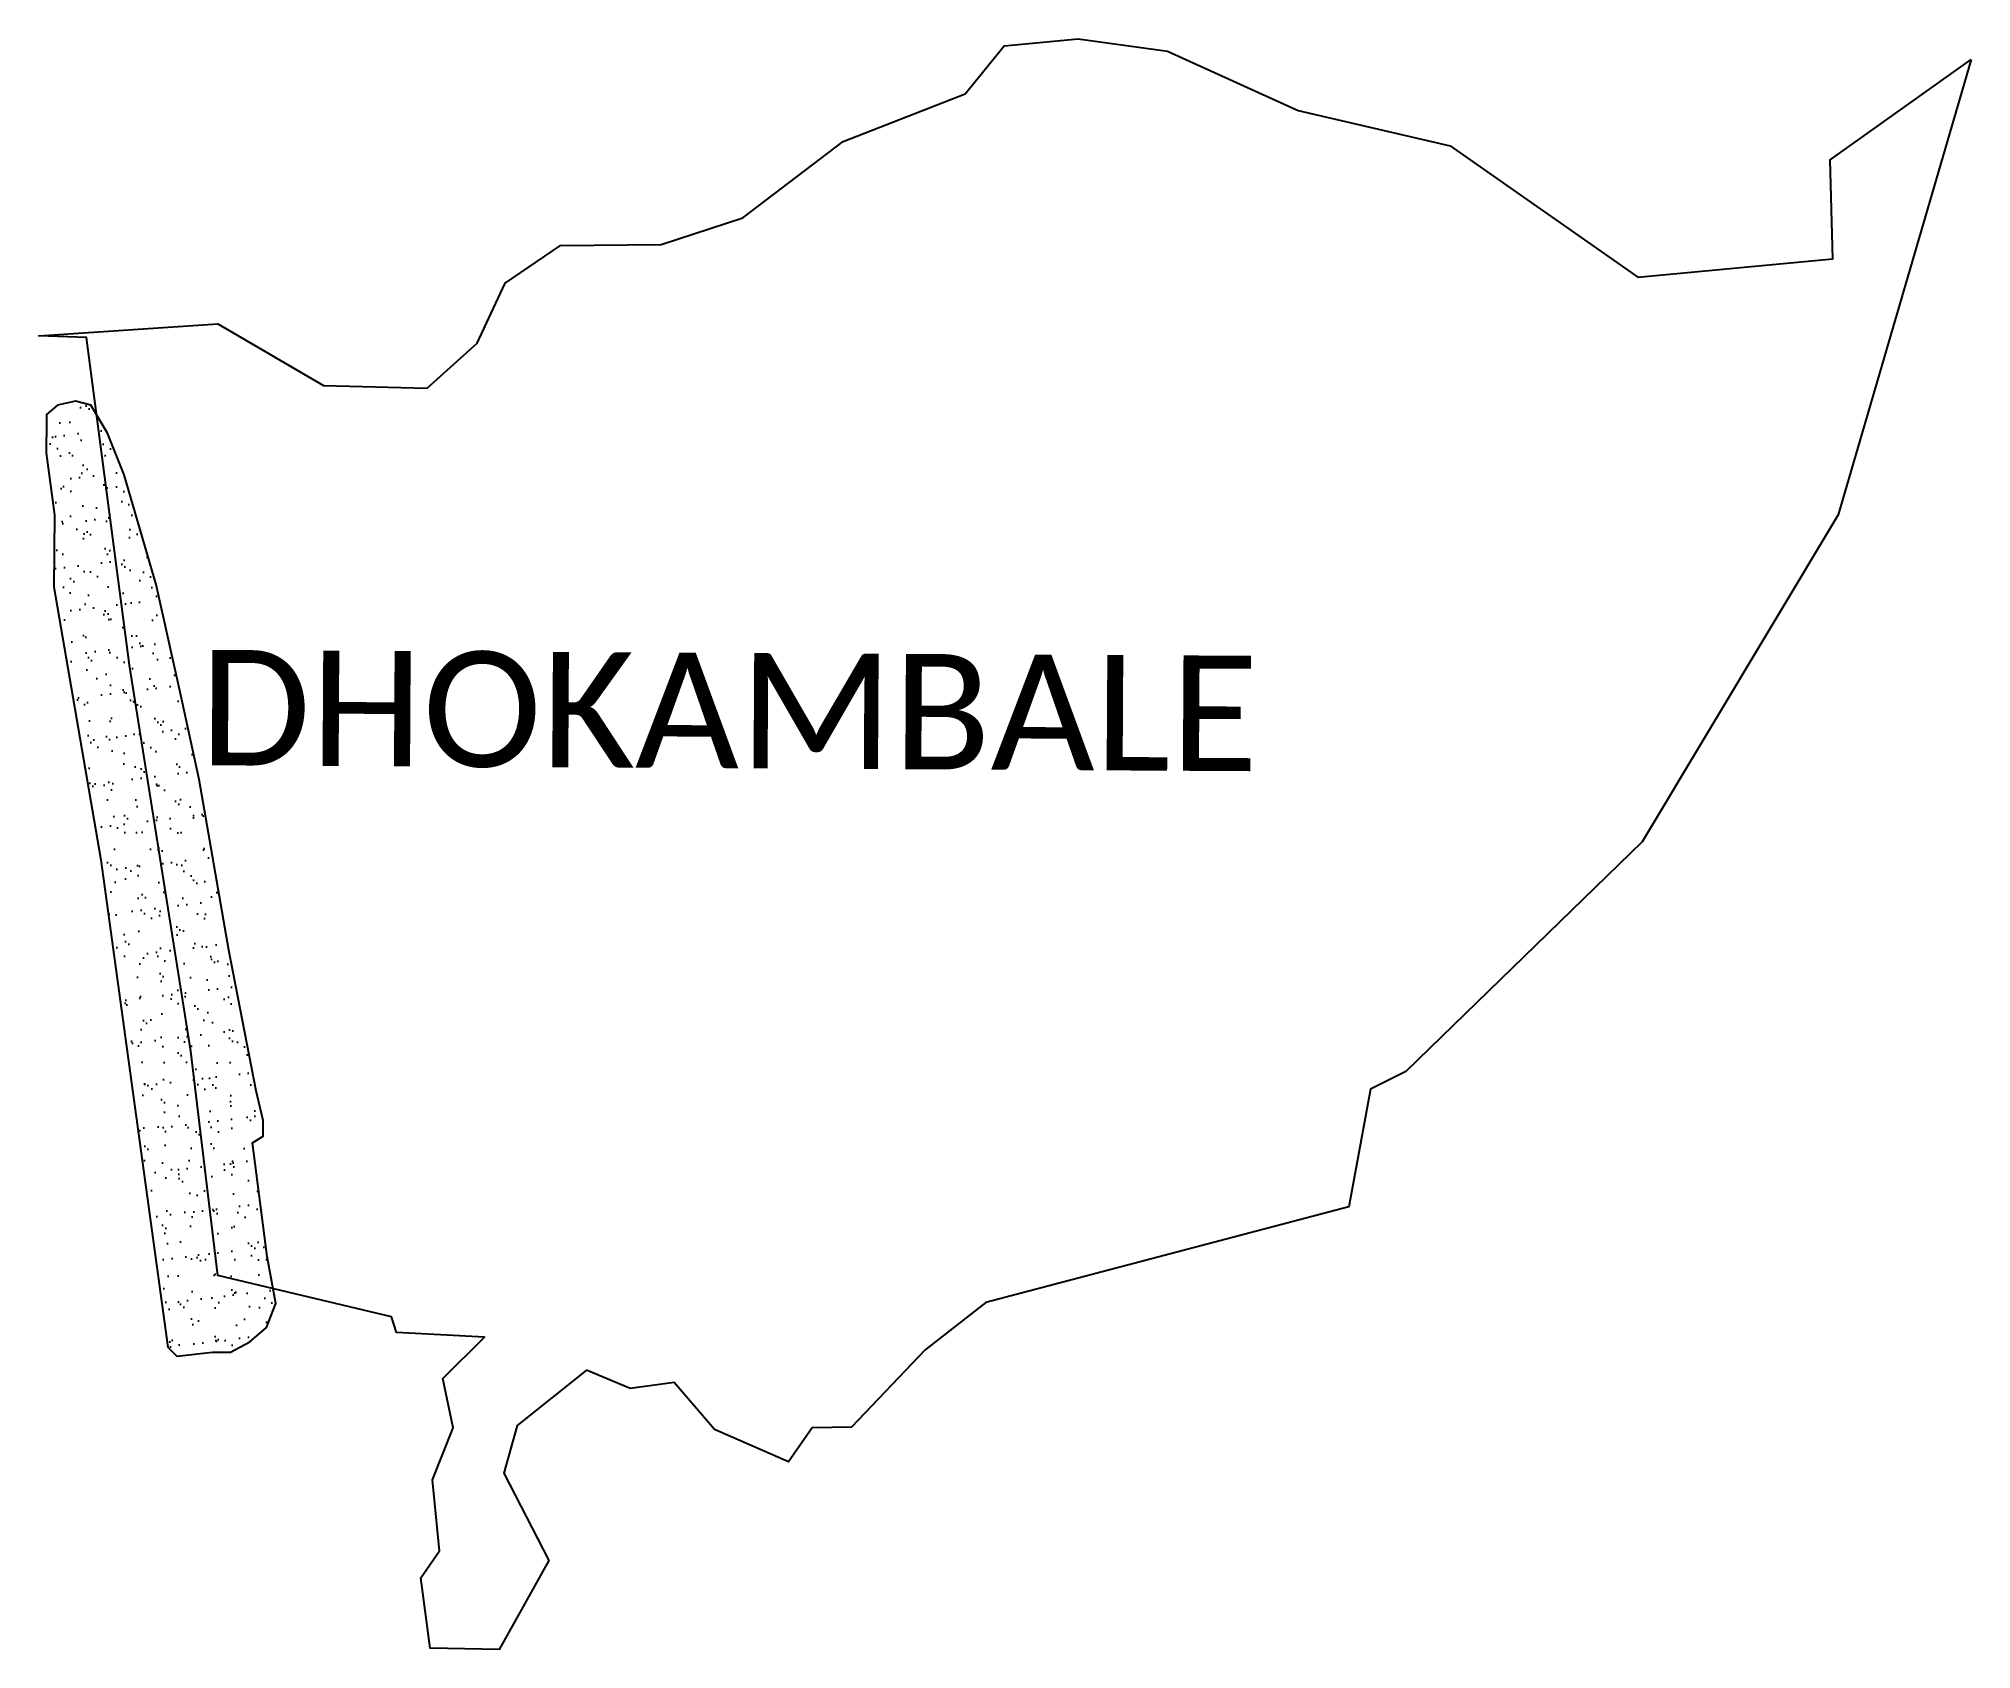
# Model space of a CAD drawing. Header units: metres. Extents: x 317462 to 319205, y 1889842 to 1891294.
import ezdxf

# ---------------------------------------------------------------- set-up
doc = ezdxf.new("R2010")
doc.units = ezdxf.units.M
doc.header["$MEASUREMENT"] = 0
for name, color, linetype in [('SAND DUNES', 42, 'Continuous'), ('village', 3, 'Continuous'), ('VILLAGE NAME', 250, 'Continuous')]:
    doc.layers.add(name, color=color, linetype=linetype)
doc.styles.get("Standard").update_dxf_attribs({"font": 'simplex.shx'})

msp = doc.modelspace()

# ---------------------------------------------------------------- hatches: boundary and pattern name
at = {"layer": 'SAND DUNES'}
h = msp.add_hatch(dxfattribs=at)
h.set_pattern_fill('AR-SAND', color=256, scale=0.604224, angle=-0.498)
h.set_pattern_definition([(37.002, (307417.049, 1879538.508), (-0.70972, 29.5788), [0, -23.327873, 0, -26.090385, 0, -24.93934]), (7.002, (307417.05, 1879538.508), (27.53669, 43.07457), [0, -12.584774, 0, -21.02578, 0, -8.057325]), (327.002, (307398.172, 1879538.672), (47.792593, -0.328563), [0, -7.673643, 0, -27.625113, 0, -36.06612]), (317.002, (307398.172, 1879538.67), (46.25123, 13.06842), [0, -3.83682, 0, -18.109796, 0, -20.718835])])
h.paths.add_polyline_path([(317607.1, 1890626), (317590.6, 1890702.1), (317568.3, 1890801.9), (317539.7, 1890900.9), (317524.5, 1890938.5), (317509.6, 1890963.6), (317495.6, 1890967.2), (317479.5, 1890963.5), (317469.5, 1890955.1), (317469.4, 1890945), (317469.4, 1890941), (317469.3, 1890928.9), (317469.2, 1890920.8), (317476.8, 1890864.4), (317476.2, 1890799.9), (317518.4, 1890553.8), (317579, 1890114.1), (317587, 1890106), (317619.2, 1890109.8), (317635.3, 1890109.6), (317652.8, 1890118.9), (317667.8, 1890132.1), (317676.2, 1890153.5), (317668.6, 1890196.1), (317655.3, 1890298.5), (317664.8, 1890304.4), (317664.9, 1890318.7), (317658.5, 1890345.5), (317633.9, 1890472.3)])

# ---------------------------------------------------------------- linework, layer by layer
at = {"layer": 'SAND DUNES', "flags": 128}
msp.add_lwpolyline([(317633.9, 1890472.3), (317607.1, 1890626), (317590.6, 1890702.1), (317568.3, 1890801.9), (317539.7, 1890900.9), (317524.5, 1890938.5), (317509.6, 1890963.6), (317495.6, 1890967.2), (317479.5, 1890963.5), (317469.5, 1890955.1), (317469.4, 1890945), (317469.4, 1890941), (317469.3, 1890928.9), (317469.2, 1890920.8), (317476.8, 1890864.4), (317476.2, 1890799.9), (317518.4, 1890553.8), (317579, 1890114.1), (317587, 1890106), (317619.2, 1890109.8), (317635.3, 1890109.6), (317652.8, 1890118.9), (317667.8, 1890132.1), (317676.2, 1890153.5), (317668.6, 1890196.1), (317655.3, 1890298.5), (317664.8, 1890304.4), (317664.9, 1890318.7), (317658.5, 1890345.5)], close=True, dxfattribs=at)
at = {"layer": 'village', "color": 3, "true_color": 0x00ff00}
msp.add_polyline3d([(319205.1, 1891275.4, 0), (319084.9, 1890864.7, 0), (318908.4, 1890570, 0), (318695.1, 1890362.9, 0), (318663.2, 1890346.9, 0), (318643.7, 1890240.9, 0), (318316.4, 1890154.4, 0), (318261.7, 1890111.9, 0), (318195.5, 1890042.2, 0), (318159.8, 1890041.4, 0), (318138.5, 1890010.9, 0), (318071.7, 1890040, 0), (318035.5, 1890082.4, 0), (317995.8, 1890077, 0), (317956.4, 1890093.4, 0), (317894, 1890043.5, 0), (317881.8, 1890000.7, 0), (317922.5, 1889922, 0), (317877.8, 1889841.7, 0), (317815.6, 1889842.8, 0), (317807.2, 1889906.2, 0), (317824, 1889930.6, 0), (317817.5, 1889994.6, 0), (317836.1, 1890041.6, 0), (317826.8, 1890086, 0), (317864.6, 1890123.3, 0), (317785.2, 1890127.4, 0), (317780.5, 1890141.7, 0), (317623.9, 1890178.7, 0), (317599.6, 1890381.2, 0), (317544.3, 1890729.2, 0), (317505.5, 1891024.8, 0), (317462.5, 1891026.3, 0), (317624.1, 1891037, 0), (317719.3, 1890981.4, 0), (317812.8, 1890979.1, 0), (317857.9, 1891019.6, 0), (317883, 1891073.7, 0), (317933.1, 1891107.5, 0), (318023.9, 1891108.6, 0), (318097.5, 1891132.7, 0), (318187.9, 1891201.3, 0), (318297.9, 1891244.3, 0), (318333, 1891287.8, 0), (318399.7, 1891294.1, 0), (318480.4, 1891282.8, 0), (318598.1, 1891229.2, 0), (318735.3, 1891197.4, 0), (318904.3, 1891079.1, 0), (319080.1, 1891095.7, 0), (319077.7, 1891184.8, 0)], close=True, dxfattribs=at)

# ---------------------------------------------------------------- texts
at = {"layer": 'VILLAGE NAME', "insert": (317608.2, 1890743), "char_height": 104.042, "attachment_point": 1, "rotation": 359.6762}
msp.add_mtext_dynamic_manual_height_columns('{\\fCalibri|b0|i0|c0|p34;DHOKAMBALE}', width=1492.463, gutter_width=520.2, heights=[0], dxfattribs=at)

doc.saveas('drawing.dxf')
